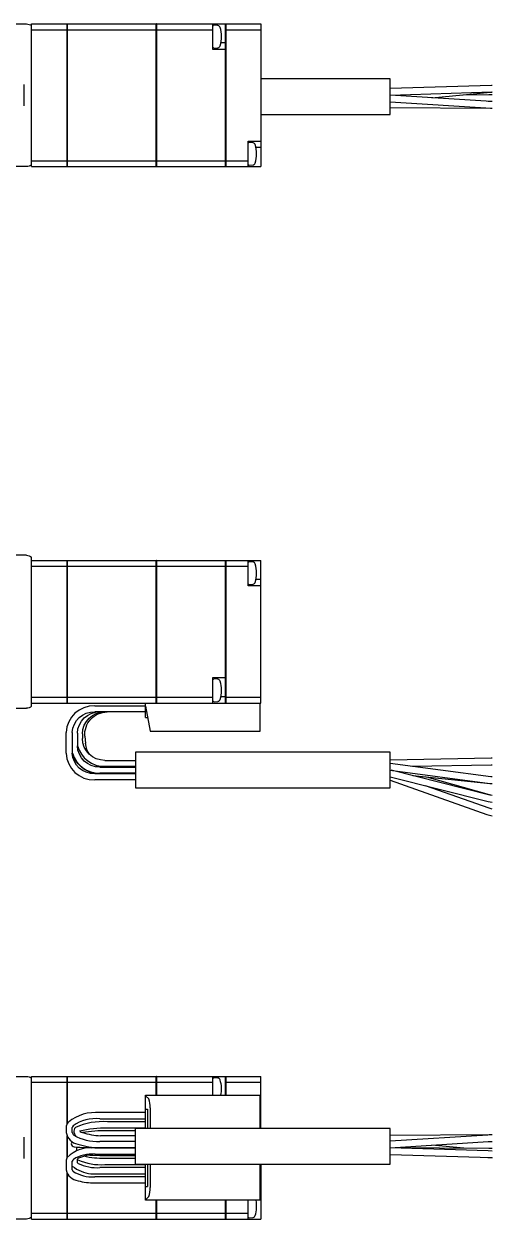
# Model space of a CAD drawing. Extents: x 0 to 547, y -8 to 245.
# Drawn here: x 177.5 to 269.4, y 10 to 244.5 of the extents above; entities that cross this region are included whole.
import ezdxf

# ---------------------------------------------------------------- set-up
doc = ezdxf.new("R2010")
doc.units = 0
doc.header["$LTSCALE"] = 0.5
doc.layers.add('MSM_CONTINUOUS', color=7, linetype='CONTINUOUS')

msp = doc.modelspace()

# ---------------------------------------------------------------- linework, layer by layer
at = {"layer": 'MSM_CONTINUOUS'}
for p, q in [((158.49, 244.54), (177.99, 244.54)), ((178.99, 244.54), (185.98, 244.54)), ((178.99, 216.54), (178.99, 244.54)), ((185.98, 216.54), (185.98, 244.54)), ((185.99, 244.53), (185.98, 244.53)), ((185.99, 244.54), (203.48, 244.54)), ((185.99, 244.54), (185.99, 216.54)), ((203.48, 216.54), (203.48, 244.54)), ((203.49, 244.53), (203.48, 244.53)), ((203.49, 244.54), (203.49, 216.54)), ((203.49, 244.54), (217.09, 244.54)), ((214.59, 239.54), (214.59, 244.54)), ((215.58, 244.2), (214.81, 244.27)), ((217.09, 216.54), (217.09, 244.54)), ((217.09, 244.53), (217.1, 244.53)), ((217.1, 244.54), (217.1, 216.54)), ((217.1, 244.54), (223.99, 244.54)), ((223.99, 244.54), (223.99, 216.54)), ((178.99, 243.38), (185.98, 243.38)), ((185.99, 243.37), (185.98, 243.37)), ((185.99, 243.38), (203.48, 243.38)), ((203.49, 243.37), (203.48, 243.37)), ((203.49, 243.38), (214.59, 243.38)), ((217.09, 243.37), (217.1, 243.37)), ((217.1, 243.38), (223.99, 243.38)), ((217.09, 239.54), (214.59, 239.54)), ((214.81, 239.8), (215.58, 239.87)), ((217.09, 240.79), (216.16, 240.79)), ((177.49, 232.64), (177.49, 228.44)), ((249.39, 233.77), (223.99, 233.77)), ((249.39, 226.77), (249.39, 233.77)), ((269.28, 232.48), (249.39, 231.84)), ((269.39, 232.48), (269.28, 232.48)), ((249.39, 230.54), (269.32, 231.18)), ((269.27, 229.29), (249.41, 230.54)), ((257.55, 230.03), (269.11, 231.15)), ((263.87, 230.64), (268.73, 230.68)), ((268.73, 230.68), (269.39, 230.68)), ((269.11, 231.15), (269.39, 231.17)), ((269.32, 231.18), (269.39, 231.18)), ((249.39, 229.23), (269.19, 228)), ((249.39, 228.14), (269.06, 227.99)), ((269.39, 229.3), (268.61, 229.33)), ((269.06, 227.99), (269.39, 227.98)), ((269.19, 228), (269.39, 227.99)), ((269.39, 229.29), (269.27, 229.29)), ((223.99, 226.77), (249.39, 226.77)), ((221.49, 216.54), (221.49, 221.54)), ((221.49, 221.54), (223.99, 221.54)), ((222.47, 221.2), (221.7, 221.27)), ((223.99, 220.29), (223.05, 220.29)), ((177.99, 216.54), (175.99, 216.54)), ((178.99, 217.69), (185.98, 217.69)), ((178.99, 216.54), (185.98, 216.54)), ((185.99, 217.69), (185.98, 217.69)), ((185.99, 216.55), (185.98, 216.55)), ((185.99, 217.69), (203.48, 217.69)), ((185.99, 216.54), (203.48, 216.54)), ((203.49, 217.69), (203.48, 217.69)), ((203.49, 216.55), (203.48, 216.55)), ((203.49, 217.69), (217.09, 217.69)), ((203.49, 216.54), (217.09, 216.54)), ((217.09, 217.69), (217.1, 217.69)), ((217.09, 216.55), (217.1, 216.55)), ((217.1, 217.69), (221.49, 217.69)), ((217.1, 216.54), (223.99, 216.54)), ((221.7, 216.8), (222.47, 216.87)), ((177.99, 140.26), (163.99, 140.26)), ((178.99, 110.64), (178.99, 139.88)), ((178.99, 139.26), (185.98, 139.26)), ((185.98, 111.26), (185.98, 139.26)), ((185.99, 139.25), (185.98, 139.25)), ((185.99, 139.26), (185.99, 111.26)), ((185.99, 139.26), (203.48, 139.26)), ((203.48, 111.26), (203.48, 139.26)), ((203.49, 139.25), (203.48, 139.25)), ((203.49, 139.26), (203.49, 111.26)), ((203.49, 139.26), (217.09, 139.26)), ((217.09, 111.26), (217.09, 139.26)), ((217.09, 139.25), (217.1, 139.25)), ((217.1, 139.26), (217.1, 111.26)), ((217.1, 139.26), (223.99, 139.26)), ((221.49, 134.26), (221.49, 139.26)), ((222.47, 138.93), (221.7, 138.99)), ((223.99, 111.26), (223.99, 139.26)), ((178.99, 138.11), (185.98, 138.11)), ((185.99, 138.1), (185.98, 138.1)), ((185.99, 138.11), (203.48, 138.11)), ((203.49, 138.1), (203.48, 138.1)), ((203.49, 138.11), (217.09, 138.11)), ((217.09, 138.1), (217.1, 138.1)), ((217.1, 138.11), (221.49, 138.11)), ((223.99, 134.26), (221.49, 134.26)), ((221.7, 134.53), (222.47, 134.6)), ((223.99, 135.51), (223.05, 135.51)), ((214.59, 116.26), (217.09, 116.26)), ((214.59, 111.26), (214.59, 116.26)), ((215.58, 115.93), (214.81, 115.99)), ((163.99, 110.26), (177.99, 110.26)), ((178.99, 112.42), (185.98, 112.42)), ((178.99, 111.26), (185.98, 111.26)), ((185.99, 112.41), (185.98, 112.41)), ((185.99, 111.27), (185.98, 111.27)), ((185.99, 112.42), (203.48, 112.42)), ((185.99, 111.26), (223.99, 111.26)), ((191.39, 110.71), (201.39, 110.71)), ((201.39, 108.46), (201.39, 111.26)), ((201.39, 110.66), (202.26, 105.76)), ((203.49, 112.41), (203.48, 112.41)), ((203.49, 111.27), (203.48, 111.27)), ((203.49, 112.42), (214.59, 112.42)), ((214.81, 111.53), (215.58, 111.6)), ((217.09, 112.51), (216.16, 112.51)), ((217.09, 112.41), (217.1, 112.41)), ((217.09, 111.27), (217.1, 111.27)), ((217.1, 112.42), (223.99, 112.42)), ((223.89, 105.76), (223.89, 111.26)), ((201.39, 109.51), (191.39, 109.51)), ((201.39, 108.46), (201.78, 108.46)), ((202.26, 105.76), (223.89, 105.76)), ((185.79, 101.41), (185.79, 105.51)), ((186.99, 105.51), (186.99, 101.41)), ((187.99, 105.35), (187.99, 102.87)), ((188.99, 105.2), (188.99, 104.32)), ((189.47, 104.75), (189.59, 103.36)), ((187, 101.42), (186.99, 101.45)), ((249.39, 101.61), (199.39, 101.61)), ((199.39, 101.61), (199.39, 94.61)), ((249.39, 94.61), (249.39, 101.61)), ((191.68, 98.87), (191.65, 98.87)), ((191.65, 98.87), (191.68, 98.86)), ((192.39, 98.81), (191.68, 98.87)), ((191.68, 98.86), (192.89, 98.71)), ((199.39, 98.81), (192.39, 98.81)), ((192.39, 98.71), (199.39, 98.71)), ((193.39, 100.01), (199.39, 100.01)), ((269.29, 100.46), (249.39, 100.06)), ((269.15, 96.8), (249.39, 99.42)), ((253.69, 98.85), (269.24, 99.16)), ((269.39, 100.46), (269.22, 100.46)), ((269.24, 99.16), (269.39, 99.16)), ((269.39, 100.46), (269.29, 100.46)), ((191.39, 97.41), (199.39, 97.41)), ((199.39, 96.21), (191.39, 96.21)), ((199.39, 97.51), (192.39, 97.51)), ((249.39, 98.11), (268.98, 95.51)), ((249.39, 96.79), (268.63, 91.93)), ((268.95, 93.19), (249.61, 98.08)), ((253.81, 97.02), (268.99, 95.5)), ((268.9, 93.23), (256.58, 96.74)), ((269.39, 96.77), (269.15, 96.8)), ((199.39, 94.61), (249.39, 94.61)), ((249.39, 96.12), (268.36, 89.39)), ((268.8, 90.61), (256.32, 95.04)), ((268.98, 95.51), (269.39, 95.47)), ((268.99, 95.5), (269.39, 95.47)), ((268.63, 91.93), (269.39, 91.8)), ((269.39, 93.12), (268.9, 93.23)), ((269.39, 93.11), (268.95, 93.19)), ((268.35, 89.39), (269.39, 89.13)), ((268.36, 89.39), (269.39, 89.13)), ((269.39, 90.45), (268.79, 90.62)), ((175.99, 38), (177.99, 38)), ((178.99, 10), (178.99, 38)), ((178.99, 38), (185.98, 38)), ((185.98, 28.71), (185.98, 38)), ((185.99, 37.99), (185.98, 37.99)), ((185.99, 38), (185.99, 28.73)), ((185.99, 38), (203.48, 38)), ((203.48, 34.3), (203.48, 38)), ((203.49, 37.99), (203.48, 37.99)), ((203.49, 38), (203.49, 34.3)), ((203.49, 38), (217.09, 38)), ((214.59, 34.3), (214.59, 38)), ((215.58, 37.66), (214.81, 37.73)), ((217.09, 34.3), (217.09, 38)), ((217.09, 37.99), (217.1, 37.99)), ((217.1, 38), (217.1, 34.3)), ((217.1, 38), (223.99, 38)), ((223.99, 27.77), (223.99, 38)), ((178.99, 36.85), (185.98, 36.85)), ((185.99, 36.85), (185.98, 36.85)), ((185.99, 36.85), (203.48, 36.85)), ((203.49, 36.85), (203.48, 36.85)), ((203.49, 36.85), (214.59, 36.85)), ((217.09, 36.85), (217.1, 36.85)), ((217.1, 36.85), (223.99, 36.85)), ((201.39, 34.3), (223.89, 34.3)), ((201.39, 27.77), (201.39, 34.3)), ((201.39, 34.19), (202, 33.59)), ((223.89, 27.77), (223.89, 34.3)), ((201.39, 30.9), (192.39, 30.9)), ((201.39, 31.6), (201.78, 31.6)), ((201.78, 31.6), (201.78, 27.77)), ((202.26, 31.82), (202.26, 27.77)), ((192.39, 29.7), (201.39, 29.7)), ((201.39, 29.1), (193.88, 29.1)), ((177.49, 26.1), (177.49, 21.9)), ((185.79, 27.95), (185.79, 27)), ((185.98, 22.1), (185.98, 26.35)), ((185.99, 26.32), (185.99, 22.12)), ((186.99, 26.98), (186.99, 27.95)), ((187.32, 26.96), (187.33, 26.92)), ((187.33, 26.92), (187.4, 26.72)), ((188.51, 27.17), (188.46, 27.33)), ((199.39, 27.3), (193.85, 27.3)), ((193.88, 27.9), (201.39, 27.9)), ((193.97, 26.35), (193.93, 26.35)), ((199.39, 26.35), (193.95, 26.35)), ((249.39, 27.77), (199.39, 27.77)), ((199.39, 20.77), (199.39, 27.77)), ((249.39, 20.77), (249.39, 27.77)), ((269.06, 26.55), (249.39, 26.4)), ((268.53, 26.5), (249.39, 25.3)), ((269.39, 26.54), (268.53, 26.5)), ((269.39, 26.55), (268.79, 26.55)), ((269.39, 26.55), (269.06, 26.55)), ((186.83, 24.99), (186.79, 24.79)), ((186.95, 25.17), (186.83, 24.99)), ((187.8, 24.13), (187.79, 24.08)), ((187.79, 24.08), (187.79, 23.67)), ((187.79, 23.67), (187.79, 23.64)), ((187.79, 23.64), (187.85, 23.41)), ((199.39, 23.95), (191.39, 23.95)), ((199.39, 25.25), (192.39, 25.25)), ((192.39, 24.05), (199.39, 24.05)), ((268.6, 23.38), (249.39, 24)), ((249.41, 24), (268.61, 25.2)), ((268.73, 23.86), (249.41, 24)), ((263.87, 23.89), (257.55, 24.51)), ((268.61, 25.2), (269.39, 25.24)), ((269.39, 23.85), (268.73, 23.86)), ((185.79, 21.4), (185.79, 19.65)), ((186.99, 19.65), (186.99, 21.4)), ((187.99, 21.06), (187.99, 21.79)), ((190.34, 22.57), (192.39, 22.5)), ((191.39, 22.75), (199.39, 22.75)), ((192.39, 22.5), (199.39, 22.5)), ((199.39, 21.9), (193.39, 21.9)), ((249.39, 22.7), (269.28, 22.06)), ((268.56, 22.08), (269.39, 22.06)), ((269.39, 23.36), (268.6, 23.38)), ((269.28, 22.06), (269.39, 22.05)), ((185.98, 10), (185.98, 19.05)), ((185.99, 19.03), (185.99, 10)), ((201.39, 20.1), (192.39, 20.1)), ((192.39, 18.9), (201.39, 18.9)), ((193.39, 20.7), (201.39, 20.7)), ((199.39, 20.77), (249.39, 20.77)), ((201.39, 13.7), (201.39, 20.77)), ((201.78, 20.77), (201.78, 16.4)), ((202.26, 20.77), (202.26, 16.18)), ((223.89, 13.7), (223.89, 20.77)), ((223.99, 20.77), (223.99, 10)), ((201.39, 18.3), (191.39, 18.3)), ((191.39, 17.1), (201.39, 17.1)), ((201.39, 16.4), (201.78, 16.4)), ((202, 14.41), (201.39, 13.81)), ((223.89, 13.7), (201.39, 13.7)), ((203.48, 10), (203.48, 13.7)), ((203.49, 13.7), (203.49, 10)), ((217.09, 10), (217.09, 13.7)), ((217.1, 13.7), (217.1, 10)), ((221.49, 10), (221.49, 13.7)), ((223.89, 13.75), (223.99, 13.75)), ((177.99, 10), (158.49, 10)), ((178.99, 11.15), (185.98, 11.15)), ((178.99, 10), (185.98, 10)), ((185.99, 11.16), (185.98, 11.16)), ((185.99, 10.01), (185.98, 10.01)), ((185.99, 11.15), (203.48, 11.15)), ((185.99, 10), (203.48, 10)), ((203.49, 11.16), (203.48, 11.16)), ((203.49, 10.01), (203.48, 10.01)), ((203.49, 11.15), (217.09, 11.15)), ((203.49, 10), (217.09, 10)), ((217.09, 11.16), (217.1, 11.16)), ((217.09, 10.01), (217.1, 10.01)), ((217.1, 11.15), (221.49, 11.15)), ((217.1, 10), (223.99, 10)), ((221.7, 10.27), (222.47, 10.34))]:
    msp.add_line(p, q, dxfattribs=at)
at = {"layer": 'MSM_CONTINUOUS', "extrusion": (0, 0, -1)}
for centre, radius, start, end in [((-177.99, 243.04), 1.5, 90, 131.8103), ((-177.99, 218.04), 1.5, 228.1897, 270), ((-177.99, 138.76), 1.5, 90, 131.8103), ((-177.99, 111.76), 1.5, 228.1897, 270), ((-191.2, 105.3), 4.22, 2.8542, 92.5704), ((-192.28, 105.23), 4.29, 1.642, 91.5567), ((-193.35, 105.16), 4.36, 0.5892, 90.5857), ((-193.84, 105.12), 4.39, 355.0821, 90.1308), ((-193.35, 104.37), 4.36, 269.4314, 359.3937), ((-193.95, 103.75), 4.37, 322.9581, 354.9542), ((-191.21, 101.63), 4.22, 267.5064, 357.069), ((-192.28, 103), 4.29, 268.4892, 358.3121), ((-192.29, 102.86), 5.45, 271.1091, 336.0046), ((-177.99, 36.5), 1.5, 90, 131.8103), ((-193.45, 5.84), 22.07, 76.9097, 91.0922), ((-193.19, 51.62), 25.29, 268.3223, 271.4809), ((-191.92, 10.56), 13.5, 84.8625, 92.0051), ((-192.96, 37.69), 15.8, 268.4424, 283.4128), ((-177.99, 11.5), 1.5, 228.1897, 270)]:
    msp.add_arc(centre, radius, start, end, dxfattribs=at)
at = {"layer": 'MSM_CONTINUOUS'}
for centre, radius, start, end in [((214.79, 244.07), 0.2, 85, 180), ((215.54, 243.7), 0.5, 17.6292, 85), ((210.29, 242.04), 6, 342.3708, 17.6292), ((214.79, 240), 0.2, 180, 275), ((215.54, 240.37), 0.5, 275, 342.3708), ((221.68, 221.07), 0.2, 85, 161.8051), ((222.43, 220.7), 0.5, 17.6292, 85), ((217.18, 219.04), 6, 342.3708, 17.6292), ((221.68, 217), 0.2, 198.1949, 275), ((222.43, 217.37), 0.5, 275, 342.3708), ((221.68, 138.79), 0.2, 85, 161.8051), ((222.43, 138.43), 0.5, 17.6292, 85), ((217.18, 136.76), 6, 342.3708, 17.6292), ((221.68, 134.73), 0.2, 198.1949, 275), ((222.43, 135.1), 0.5, 275, 342.3708), ((214.79, 115.79), 0.2, 85, 180), ((215.54, 115.43), 0.5, 17.6292, 85), ((210.29, 113.76), 6, 342.3708, 17.6292), ((191.2, 105.3), 5.41, 87.9657, 177.8137), ((214.79, 111.73), 0.2, 180, 275), ((215.54, 112.1), 0.5, 275, 342.3708), ((191.2, 101.61), 5.41, 182.1273, 272.0933), ((192.32, 103.08), 5.57, 197.3809, 270.7723), ((193.37, 104.4), 5.59, 195.9654, 270.2921), ((214.79, 37.53), 0.2, 85, 180), ((215.54, 37.17), 0.5, 17.6292, 85), ((210.29, 35.5), 6, 348.463, 17.6292), ((197.75, 32.06), 4.51, 356.9565, 19.8759), ((191.64, 22.19), 8.74, 85.0197, 128.3235), ((187.51, 27.92), 1.72, 139.0024, 178.8954), ((187.61, 27.88), 0.622, 138.9031, 173.0608), ((191.65, 22.01), 7.72, 84.4381, 125.6687), ((192.95, 16.4), 12.73, 85.8454, 114.6186), ((188.51, 27.44), 2.75, 189.2724, 261.0568), ((187.86, 27.19), 0.889, 193.8661, 231.118), ((188.26, 27.21), 0.978, 128.7039, 194.8652), ((191.81, 33.88), 8.65, 238.5524, 273.8561), ((188.52, 27.17), 1.21, 201.8456, 229.7784), ((189.04, 27.83), 0.846, 231.4689, 266.9127), ((193.11, 0.44), 26.87, 88.4238, 98.8516), ((193.21, 40.1), 13.77, 252.1759, 267.1972), ((193.21, 40.1), 13.77, 272.9984, 272.9996), ((190.55, 17.57), 6.43, 82.4193, 135.037), ((187.42, 24.77), 0.622, 178.1145, 264.9417), ((191.11, 94.03), 69.98, 266.9256, 270.5083), ((192.2, 36.98), 12.93, 251.4264, 270.8555), ((187.25, 21.38), 1.45, 149.5973, 179.5942), ((187.47, 21.32), 0.476, 123.7324, 171.3862), ((190.92, 15.64), 7.13, 86.1621, 121.44), ((188.53, 21.38), 0.679, 120.1743, 142.5013), ((188.22, 21.85), 0.266, 210.6087, 235.589), ((192.56, 31.63), 10.96, 245.8666, 274.385), ((193.1, 8.7), 14.15, 96.6571, 110.3054), ((188.35, 20.13), 2.6, 190.5511, 265.471), ((191.46, 26.1), 7.25, 231.9863, 263.6299), ((187.5, 19.76), 0.517, 191.8582, 224.7596), ((190.88, 25.14), 6.86, 236.8577, 274.2662), ((188.92, 21.89), 1.25, 222.2163, 230.9064), ((191.87, 28.8), 8.72, 244.6207, 273.4586), ((191.52, 27.31), 8.45, 264.0847, 275.9153), ((191.28, 28.49), 11.39, 254.0263, 270.5737), ((197.62, 15.96), 4.64, 340.4546, 2.713), ((217.18, 12.5), 6, 342.3708, 11.537), ((221.68, 10.47), 0.2, 198.1949, 275), ((222.43, 10.83), 0.5, 275, 342.3708)]:
    msp.add_arc(centre, radius, start, end, dxfattribs=at)

doc.saveas('drawing.dxf')
